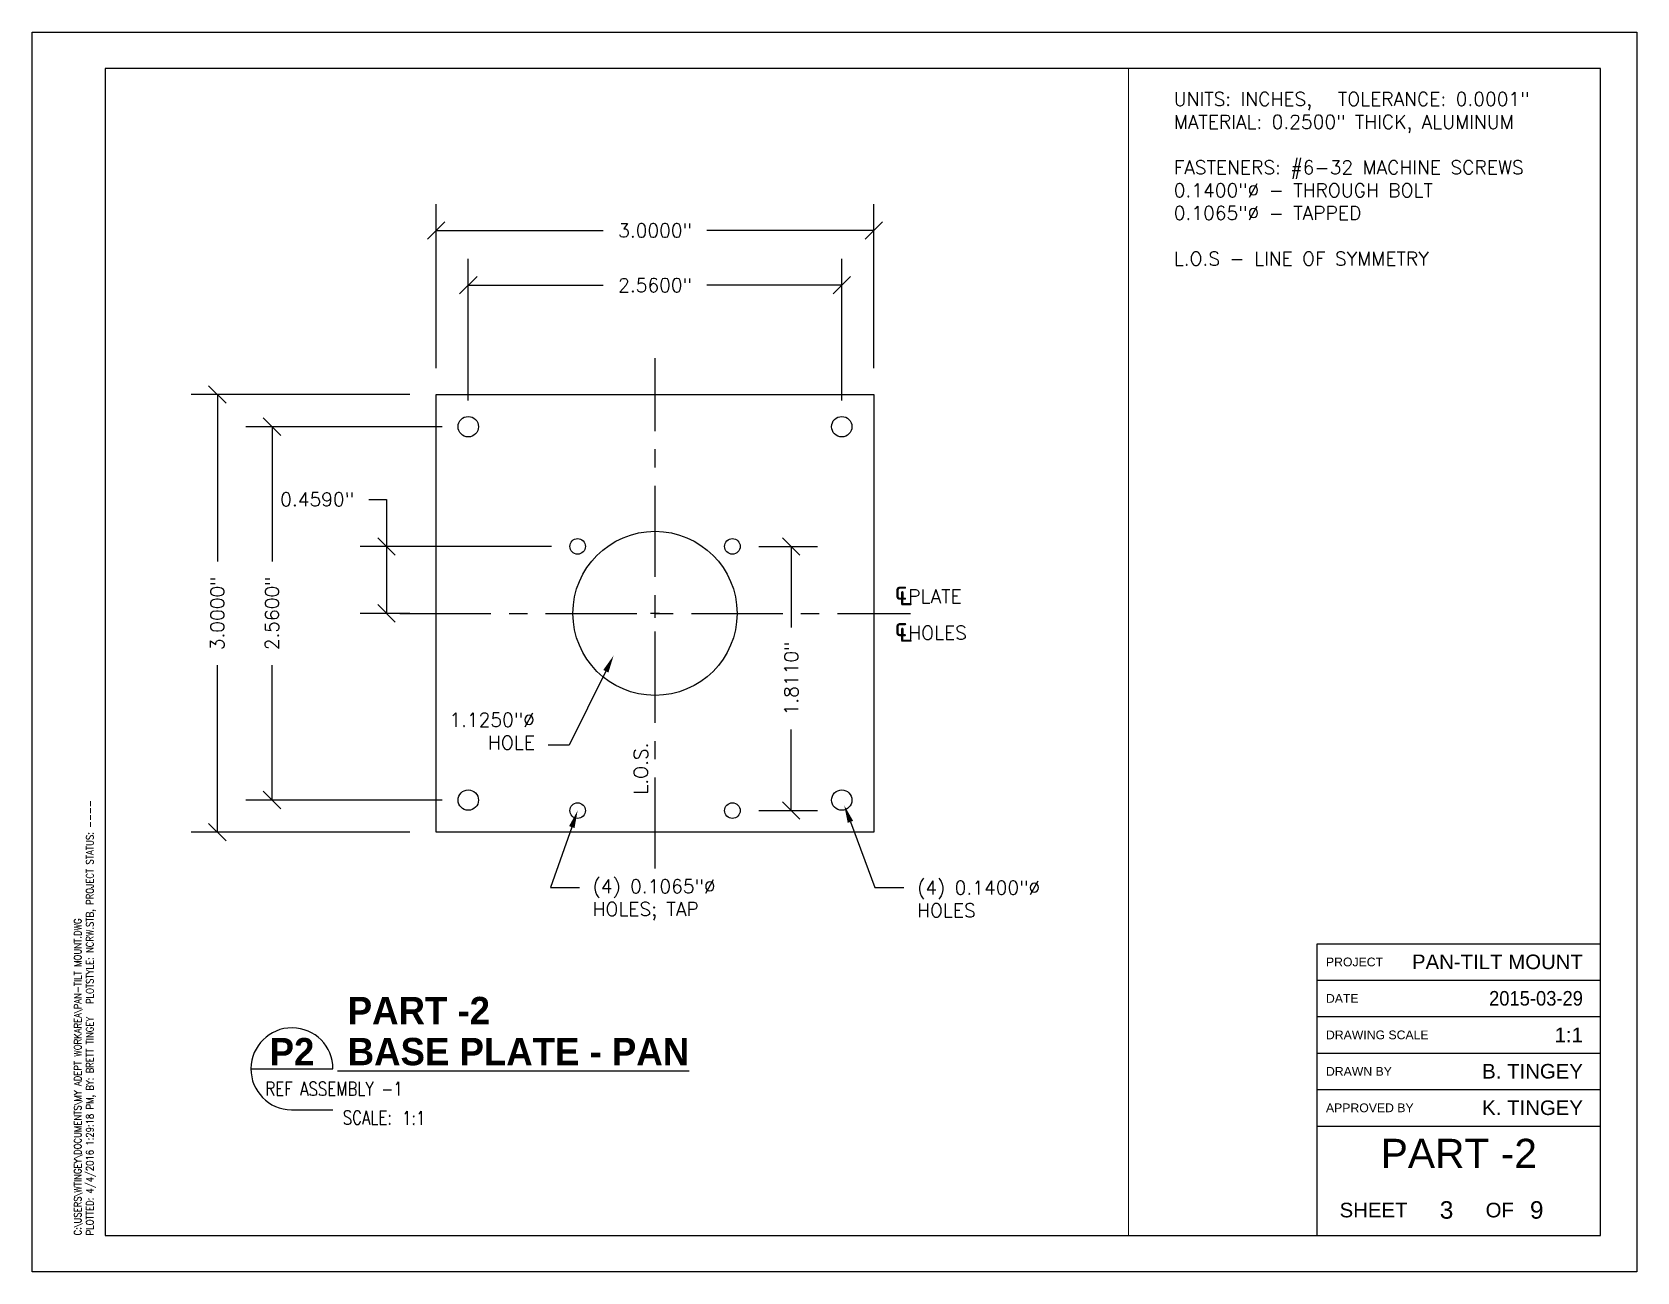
# Paper-space layout 'PART2' of a CAD drawing. Header units: inches. Extents: x 0 to 11, y 0 to 8.5.
# The model-space entities are those that its viewports show. They can reach past a viewport. Long polylines and large blocks are cut down to what shows.
import ezdxf
from ezdxf import colors
from ezdxf.entities.mleader import LeaderData, LeaderLine
from ezdxf.enums import TextEntityAlignment as Align
from ezdxf.math import Vec2, Vec3

# ---------------------------------------------------------------- set-up
doc = ezdxf.new("R2010")
doc.units = ezdxf.units.IN
doc.header["$MEASUREMENT"] = 0
doc.linetypes.add('CENTER', pattern=[2, 1.25, -0.25, 0.25, -0.25])
for name, color, linetype in [('54INFO', 7, 'Continuous'), ('G-OBJECT', 7, 'Continuous'), ('G-OBJECT-ANNO', 2, 'Continuous'), ('G-TTLB', 7, 'Continuous'), ('G-TTLB-ANNO', 2, 'Continuous'), ('G-TTLB-ANNO-BOLD', 3, 'Continuous'), ('G-TTLB-STMP', 1, 'Continuous')]:
    doc.layers.add(name, color=color, linetype=linetype)
doc.layers.add('G-TTLB-NPLT', color=7, linetype='Continuous', plot=False)
doc.styles.add('Arial', font='arial.ttf')
doc.styles.add('HBOLD', font='hbold.shx')
doc.styles.add('Plot Stamp', font='romans.shx', dxfattribs={"width": 0.85})
doc.styles.add('ROMANS', font='romans.shx')
doc.styles.get("Standard").update_dxf_attribs({"font": 'romans.shx', "height": 0.09375})
doc.styles.add('Title-Arial', font='arial.ttf')
doc.dimstyles.get("Standard").update_dxf_attribs({"dimtxt": 0.09375, "dimasz": 0.12, "dimexe": 0.18, "dimexo": 0.18, "dimgap": 0.09, "dimtad": 0, "dimdec": 4, "dimzin": 0, "dimdsep": 46, "dimlunit": 3, "dimtxsty": 'Standard', "dimblk": 'OBLIQUE', "dimcen": 0.09, "dimadec": 0, "dimazin": 0, "dimtfac": 1, "dimtdec": 4, "dimtofl": 0, "dimtmove": 0, "dimatfit": 3, "dimfxl": 1, "dimtolj": 1, "dimtzin": 0, "dimarcsym": 0})

# ---------------------------------------------------------------- blocks, each defined once
blk = doc.blocks.new('L14')
at = {"layer": '54INFO', "color": 7, "linetype": 'ByBlock'}
for p, q in [((0.03519953836755008, 0.377010504458223), (0.5976995383675501, 0.377010504458223)), ((0.3159829422386338, 0.09576089150195077), (0.5976995383673795, 0.09576089150195077))]:
    blk.add_line(p, q, dxfattribs=at)
blk.add_arc((0.3164495383673795, 0.377010504458223), 0.28125, 0, 269.2137372618573, dxfattribs=at)
at = {"layer": '54INFO', "color": 7, "linetype": 'ByBlock', "style": 'ROMANS', "width": 0.8}
blk.add_text('SCALE:', height=0.09375, dxfattribs=at).set_placement((0.6645720766158103, -0.003182224834532121))
at = {"layer": '54INFO', "linetype": 'ByBlock', "style": 'HBOLD'}
for tag, p in [('TITLETOP', (0.6289495383673227, 0.627010504458223)), ('TITLEBOTTOM', (0.6289495383673227, 0.345760504458223))]:
    blk.add_attdef(tag, text='', height=0.1875, dxfattribs=at).set_placement(p, align=Align.BOTTOM_LEFT)
blk.add_attdef('TOP', text='', height=0.1875, dxfattribs=at).set_placement((0.3164495383675501, 0.4950377480216615), align=Align.MIDDLE_CENTER)
at = {"layer": '54INFO', "color": 7, "linetype": 'ByBlock', "style": 'ROMANS', "width": 0.8}
blk.add_attdef('BOTTOM', text='', height=0.09375, dxfattribs=at).set_placement((0.1343486291955802, 0.2403581665875478), align=Align.MIDDLE_LEFT)
blk.add_attdef('SCALE', text='', height=0.09375, dxfattribs=at).set_placement((1.07082207661581, -0.03443222483453212), align=Align.BOTTOM_LEFT)
blk = doc.blocks.new('_Oblique')
at = {"color": 0, "linetype": 'ByBlock', "lineweight": -2}
blk.add_line((-0.5, -0.5), (0.5, 0.5), dxfattribs=at)
blk = doc.blocks.new('*D17')
at = {"layer": 'Defpoints', "color": 0, "transparency": 16777216}
for p in [(78.65154746992278, 2.672045302399269), (76.09154746992277, 1.702045302399273), (78.65154746992278, 1.702045302399273)]:
    blk.add_point(p, dxfattribs=at)
at = {"layer": 'G-OBJECT-ANNO', "color": 0, "lineweight": -2, "transparency": 16777216}
for p, q in [((76.09154746992277, 1.882045302399273), (76.09154746992277, 2.852045302399269)), ((78.65154746992278, 1.882045302399273), (78.65154746992278, 2.852045302399269)), ((76.09154746992277, 2.672045302399269), (77.01592246992277, 2.672045302399269)), ((78.65154746992278, 2.672045302399269), (77.72717246992278, 2.672045302399269))]:
    blk.add_line(p, q, dxfattribs=at)
at = {"layer": 'G-OBJECT-ANNO', "color": 0, "lineweight": -2, "transparency": 16777216, "xscale": 0.12, "yscale": 0.12, "zscale": 0.12, "rotation": 180}
blk.add_blockref('_Oblique', (76.09154746992277, 2.672045302399269), dxfattribs=at)
at = {"layer": 'G-OBJECT-ANNO', "color": 0, "lineweight": -2, "transparency": 16777216, "xscale": 0.12, "yscale": 0.12, "zscale": 0.12}
blk.add_blockref('_Oblique', (78.65154746992278, 2.672045302399269), dxfattribs=at)
at = {"layer": 'G-OBJECT-ANNO', "color": 0, "transparency": 16777216, "insert": (77.37154746992277, 2.672045302399269), "char_height": 0.09375, "attachment_point": 5}
blk.add_mtext('\\A1;2.5600"', dxfattribs=at)
blk = doc.blocks.new('*D18')
at = {"layer": 'Defpoints', "color": 0, "transparency": 16777216}
for p in [(78.87154746992277, 3.047045302399269), (75.87154746992277, 1.922045302399269), (78.87154746992277, 1.922045302399269)]:
    blk.add_point(p, dxfattribs=at)
at = {"layer": 'G-OBJECT-ANNO', "color": 0, "lineweight": -2, "transparency": 16777216}
for p, q in [((75.87154746992277, 2.102045302399269), (75.87154746992277, 3.227045302399269)), ((78.87154746992277, 2.102045302399269), (78.87154746992277, 3.227045302399269)), ((75.87154746992277, 3.047045302399269), (77.01592246992277, 3.047045302399269)), ((78.87154746992277, 3.047045302399269), (77.72717246992278, 3.047045302399269))]:
    blk.add_line(p, q, dxfattribs=at)
at = {"layer": 'G-OBJECT-ANNO', "color": 0, "lineweight": -2, "transparency": 16777216, "xscale": 0.12, "yscale": 0.12, "zscale": 0.12, "rotation": 180}
blk.add_blockref('_Oblique', (75.87154746992277, 3.047045302399269), dxfattribs=at)
at = {"layer": 'G-OBJECT-ANNO', "color": 0, "lineweight": -2, "transparency": 16777216, "xscale": 0.12, "yscale": 0.12, "zscale": 0.12}
blk.add_blockref('_Oblique', (78.87154746992277, 3.047045302399269), dxfattribs=at)
at = {"layer": 'G-OBJECT-ANNO', "color": 0, "transparency": 16777216, "insert": (77.37154746992277, 3.047045302399269), "char_height": 0.09375, "attachment_point": 5}
blk.add_mtext('\\A1;3.0000"', dxfattribs=at)
blk = doc.blocks.new('*D19')
at = {"layer": 'Defpoints', "color": 0, "transparency": 16777216}
for p in [(76.09154746992277, 1.702045302399273), (74.74654746992277, -0.8579546976007271), (76.09154746992277, -0.8579546976007275)]:
    blk.add_point(p, dxfattribs=at)
at = {"layer": 'G-OBJECT-ANNO', "color": 0, "lineweight": -2, "transparency": 16777216}
for p, q in [((75.91154746992277, 1.702045302399273), (74.56654746992277, 1.702045302399273)), ((74.74654746992277, 1.702045302399273), (74.74654746992277, 0.7776703023992729)), ((74.74654746992277, -0.8579546976007271), (74.74654746992277, 0.06642030239927321)), ((75.91154746992277, -0.8579546976007275), (74.56654746992277, -0.8579546976007271))]:
    blk.add_line(p, q, dxfattribs=at)
at = {"layer": 'G-OBJECT-ANNO', "color": 0, "lineweight": -2, "transparency": 16777216, "xscale": 0.12, "yscale": 0.12, "zscale": 0.12}
for p, rotation in [((74.74654746992277, 1.702045302399273), 90), ((74.74654746992277, -0.8579546976007271), 270)]:
    blk.add_blockref('_Oblique', p, dxfattribs=dict(at, rotation=rotation))
at = {"layer": 'G-OBJECT-ANNO', "color": 0, "transparency": 16777216, "insert": (74.74654746992277, 0.4220453023992851), "char_height": 0.09375, "attachment_point": 5, "rotation": 90}
blk.add_mtext('\\A1;2.5600"', dxfattribs=at)
blk = doc.blocks.new('*D20')
at = {"layer": 'Defpoints', "color": 0, "transparency": 16777216}
for p in [(74.37154746992277, 1.922045302399269), (75.87154746992277, 1.922045302399269), (75.87154746992277, -1.077954697600731)]:
    blk.add_point(p, dxfattribs=at)
at = {"layer": 'G-OBJECT-ANNO', "color": 0, "lineweight": -2, "transparency": 16777216}
for p, q in [((75.69154746992277, 1.922045302399269), (74.19154746992277, 1.922045302399269)), ((74.37154746992277, 1.922045302399269), (74.37154746992277, 0.7776703023992693)), ((74.37154746992277, -1.077954697600731), (74.37154746992277, 0.06642030239926935)), ((75.69154746992277, -1.077954697600731), (74.19154746992277, -1.077954697600731))]:
    blk.add_line(p, q, dxfattribs=at)
at = {"layer": 'G-OBJECT-ANNO', "color": 0, "lineweight": -2, "transparency": 16777216, "xscale": 0.12, "yscale": 0.12, "zscale": 0.12}
for p, rotation in [((74.37154746992277, 1.922045302399269), 90), ((74.37154746992277, -1.077954697600731), 270)]:
    blk.add_blockref('_Oblique', p, dxfattribs=dict(at, rotation=rotation))
at = {"layer": 'G-OBJECT-ANNO', "color": 0, "transparency": 16777216, "insert": (74.37154746992277, 0.4220453023992813), "char_height": 0.09375, "attachment_point": 5, "rotation": 90}
blk.add_mtext('\\A1;3.0000"', dxfattribs=at)
blk = doc.blocks.new('*D21')
at = {"layer": 'Defpoints', "color": 0, "transparency": 16777216}
for p in [(76.84104746992276, 0.8810453023992688), (75.53098901745761, 0.422045302399269), (75.87154746992277, 0.422045302399269)]:
    blk.add_point(p, dxfattribs=at)
at = {"layer": 'G-OBJECT-ANNO', "color": 0, "lineweight": -2, "transparency": 16777216}
for p, q in [((75.41098901745761, 1.20334173122871), (75.53098901745761, 1.20334173122871)), ((75.53098901745761, 1.20334173122871), (75.53098901745761, 0.8810453023992693)), ((76.66104746992275, 0.8810453023992689), (75.35098901745761, 0.8810453023992693)), ((75.53098901745761, 0.8810453023992693), (75.53098901745761, 0.422045302399269)), ((75.69154746992277, 0.422045302399269), (75.35098901745761, 0.4220453023992691))]:
    blk.add_line(p, q, dxfattribs=at)
at = {"layer": 'G-OBJECT-ANNO', "color": 0, "lineweight": -2, "transparency": 16777216, "xscale": 0.12, "yscale": 0.12, "zscale": 0.12}
for p, rotation in [((75.53098901745761, 0.8810453023992693), 90), ((75.53098901745761, 0.422045302399269), 270)]:
    blk.add_blockref('_Oblique', p, dxfattribs=dict(at, rotation=rotation))
at = {"layer": 'G-OBJECT-ANNO', "color": 0, "transparency": 16777216, "insert": (75.05536401745762, 1.203341731228722), "char_height": 0.09375, "attachment_point": 5, "rotation": 0.10000000000000002}
blk.add_mtext('\\A1;0.4590"', dxfattribs=at)
blk = doc.blocks.new('*D24')
at = {"layer": 'Defpoints', "color": 0, "transparency": 16777216}
for p in [(77.90204746992276, 0.8810453023992688), (78.30503551643869, 0.8810453023992687), (77.90204746992276, -0.9299546976007311)]:
    blk.add_point(p, dxfattribs=at)
at = {"layer": 'G-OBJECT-ANNO', "color": 0, "lineweight": -2, "transparency": 16777216}
for p, q in [((78.08204746992277, 0.8810453023992688), (78.4850355164387, 0.8810453023992687)), ((78.30503551643869, 0.8810453023992687), (78.30503551643869, 0.3244738738278412)), ((78.30503551643869, -0.9299546976007312), (78.30503551643869, -0.3733832690293016)), ((78.08204746992277, -0.9299546976007311), (78.4850355164387, -0.9299546976007312))]:
    blk.add_line(p, q, dxfattribs=at)
at = {"layer": 'G-OBJECT-ANNO', "color": 0, "lineweight": -2, "transparency": 16777216, "xscale": 0.12, "yscale": 0.12, "zscale": 0.12}
for p, rotation in [((78.30503551643869, 0.8810453023992687), 90), ((78.30503551643869, -0.9299546976007312), 270)]:
    blk.add_blockref('_Oblique', p, dxfattribs=dict(at, rotation=rotation))
at = {"layer": 'G-OBJECT-ANNO', "color": 0, "transparency": 16777216, "insert": (78.30503551643869, -0.02445469760071761), "char_height": 0.09375, "attachment_point": 5, "rotation": 90}
blk.add_mtext('\\A1;1.8110"', dxfattribs=at)

msp = doc.modelspace()

# ---------------------------------------------------------------- linework, layer by layer
at = {"layer": 'G-OBJECT'}
msp.add_lwpolyline([(75.87154746992277, 1.922045302399269), (78.87154746992277, 1.922045302399269), (78.87154746992277, -1.077954697600731), (75.87154746992277, -1.077954697600731)], close=True, dxfattribs=at)
for centre, radius in [((76.09154746992277, 1.702045302399273), 0.07), ((78.65154746992278, 1.702045302399273), 0.07), ((76.84104746992276, 0.8810453023992688), 0.05325), ((77.37154746992277, 0.422045302399269), 0.5625), ((77.90204746992276, 0.8810453023992688), 0.05325), ((76.09154746992277, -0.8579546976007275), 0.07), ((76.84104746992276, -0.9299546976007311), 0.05325), ((77.90204746992276, -0.9299546976007311), 0.05325), ((78.65154746992278, -0.8579546976007275), 0.07)]:
    msp.add_circle(centre, radius, dxfattribs=at)
at = {"layer": 'G-OBJECT-ANNO', "color": 9, "linetype": 'CENTER', "ltscale": 0.5}
for p, q in [((77.37154746992277, -1.327954697600731), (77.37154746992277, 2.172045302399269)), ((75.62154746992277, 0.422045302399269), (79.12154746992277, 0.4220453023992692))]:
    msp.add_line(p, q, dxfattribs=at)
at = {"layer": 'G-OBJECT-ANNO', "color": 8}
for p, q in [((77.37154746992277, 0.390795302399269), (77.37154746992277, 0.453295302399269)), ((77.40279746992277, 0.422045302399269), (77.34029746992277, 0.422045302399269))]:
    msp.add_line(p, q, dxfattribs=at)

# ---------------------------------------------------------------- texts
at = {"layer": 'G-OBJECT-ANNO', "insert": (79.01185284158873, 0.6420855886585741), "char_height": 0.09375, "attachment_point": 1}
msp.add_mtext_dynamic_manual_height_columns('{\\fISOCPEUR|b0|i0|c0|p34;\\H1.6x;℄}PLATE\\P{\\fISOCPEUR|b0|i0|c0|p34;\\H1.6x;℄}HOLES', width=1.129781097894011, gutter_width=0.46875, heights=[0], dxfattribs=at)
at = {"layer": 'G-OBJECT-ANNO', "insert": (77.22741659759829, -0.8206291516913657), "char_height": 0.09375, "attachment_point": 1, "rotation": 90}
msp.add_mtext_dynamic_manual_height_columns('L.O.S.', width=0.4516609008078376, gutter_width=0.46875, heights=[0], dxfattribs=at)

# ---------------------------------------------------------------- dimensions: what is measured, and where the dimension line sits
at = {"layer": 'G-OBJECT-ANNO'}
for base, p1, p2, picture, middle in [((78.87154746992277, 3.047045302399269), (75.87154746992277, 1.922045302399269), (78.87154746992277, 1.922045302399269), '*D18', (77.37154746992277, 3.047045302399269)), ((78.65154746992278, 2.672045302399269), (76.09154746992277, 1.702045302399273), (78.65154746992278, 1.702045302399273), '*D17', (77.37154746992277, 2.672045302399269))]:
    dim = msp.add_linear_dim(base=base, p1=p1, p2=p2, dimstyle='Standard', dxfattribs=at)
    dim.commit()
    dim.dimension.update_dxf_attribs({"geometry": picture, "text_midpoint": middle})
for base, p1, p2, picture, middle in [((74.37154746992277, 1.922045302399269), (75.87154746992277, -1.077954697600731), (75.87154746992277, 1.922045302399269), '*D20', (74.37154746992277, 0.4220453023992813)), ((74.74654746992277, -0.8579546976007271), (76.09154746992277, 1.702045302399273), (76.09154746992277, -0.8579546976007275), '*D19', (74.74654746992277, 0.4220453023992851))]:
    dim = msp.add_linear_dim(base=base, p1=p1, p2=p2, angle=90, dimstyle='Standard', dxfattribs=at)
    dim.commit()
    dim.dimension.update_dxf_attribs({"geometry": picture, "text_midpoint": middle})
dim = msp.add_linear_dim(base=(75.53098901745761, 0.422045302399269), p1=(76.84104746992276, 0.8810453023992688), p2=(75.87154746992277, 0.422045302399269), angle=90, dimstyle='Standard', dxfattribs=at)
dim.commit()
dim.dimension.update_dxf_attribs({"geometry": '*D21', "text_midpoint": (75.43302502780352, 1.203341731228722), "dimtype": 160, "text_rotation": 0.1})
dim = msp.add_linear_dim(base=(78.30503551643869, 0.8810453023992687), p1=(77.90204746992276, -0.9299546976007311), p2=(77.90204746992276, 0.8810453023992688), angle=90, dimstyle='Standard', dxfattribs=at)
dim.commit()
dim.dimension.update_dxf_attribs({"geometry": '*D24', "text_midpoint": (78.30503551643869, -0.02445469760071761), "dimtype": 160})

# ---------------------------------------------------------------- leaders
ml = msp.add_multileader_mtext('Standard', dxfattribs=at)
ml.set_content('1.1250"%%C HOLE', color=256)
ml.set_leader_properties()
ml.build(insert=Vec2(0, 0))
ml.multileader.update_dxf_attribs({"has_dogleg": 0, "text_right_attachment_type": 3, "dogleg_length": 0, "arrow_head_size": 0.12})
ctx = ml.context
ctx.base_point, ctx.char_height, ctx.arrow_head_size, ctx.landing_gap_size, ctx.plane_origin = Vec3(75.85982356271575, -0.3078458401129995), 0.09375, 0.12, 0.09, Vec3(77.08774762744542, 0.1328678923759981)
ctx.right_attachment, ctx.text_align_type = 3, 2
notes = []
notes.append((ctx, [(0, (1, 1, 0), (76.63803784843003, -0.4819529829701423), (-1, 0), 0, [(0, [(77.08774762744542, 0.1328678923759981), (76.78301231611749, -0.4819529829701423)], 0, [])])]))
ctx.mtext.insert, ctx.mtext.width, ctx.mtext.alignment, ctx.mtext.flow_direction = Vec3(76.54803784843004, -0.2609708401129995), 0.6863937692869513, 3, 5
ml = msp.add_multileader_mtext('Standard', dxfattribs=at)
ml.set_content('(4) 0.1065"%%C HOLES; TAP', color=256)
ml.set_leader_properties()
ml.build(insert=Vec2(0, 0))
ml.multileader.update_dxf_attribs({"has_dogleg": 0, "text_right_attachment_type": 3, "dogleg_length": 0, "arrow_head_size": 0.12})
ctx = ml.context
ctx.base_point, ctx.char_height, ctx.arrow_head_size, ctx.landing_gap_size, ctx.plane_origin = Vec3(76.85334651610992, -1.458212070644095), 0.09375, 0.12, 0.09, Vec3(76.83548681320474, -0.9112046976007275)
ctx.right_attachment = 3
notes.append((ctx, [(0, (1, 1, 0), (76.85334651610992, -1.458212070644095), (1, 0), 0, [(0, [(76.84104746992276, -0.9299546976007311), (76.65420292492763, -1.458212070644095)], 0, [])])]))
ctx.mtext.insert, ctx.mtext.width, ctx.mtext.flow_direction = Vec3(76.94334651610993, -1.402408499215523), 0.9607065369855263, 5
ml = msp.add_multileader_mtext('Standard', dxfattribs=at)
ml.set_content('(4) 0.1400"%%C HOLES', color=256)
ml.set_leader_properties()
ml.build(insert=Vec2(0, 0))
ml.multileader.update_dxf_attribs({"has_dogleg": 0, "text_right_attachment_type": 3, "dogleg_length": 0, "arrow_head_size": 0.12})
ctx = ml.context
ctx.base_point, ctx.char_height, ctx.arrow_head_size, ctx.landing_gap_size, ctx.plane_origin = Vec3(79.07798884489694, -1.458212070644095), 0.09375, 0.12, 0.09, Vec3(79.06012914199175, -0.9112046976007275)
ctx.right_attachment = 3
notes.append((ctx, [(0, (1, 1, 0), (79.07798884489694, -1.458212070644095), (1, 0), 0, [(0, [(78.66891270683573, -0.8949802377610467), (78.87884525371464, -1.458212070644095)], 0, [])])]))
ctx.mtext.insert, ctx.mtext.width, ctx.mtext.flow_direction = Vec3(79.16798884489694, -1.411337070644095), 0.9607065369855263, 5
for ctx, leaders in notes:
    for number, flags, end, landing, length, lines in leaders:
        leader = LeaderData()
        leader.index, (leader.has_last_leader_line, leader.has_dogleg_vector, leader.attachment_direction) = number, flags
        leader.last_leader_point, leader.dogleg_vector, leader.dogleg_length = Vec3(end), Vec3(landing), length
        for number, points, colour, breaks in lines:
            line = LeaderLine()
            line.index, line.vertices, line.color, line.breaks = number, Vec3.list(points), colors.encode_raw_color(colour), breaks
            leader.lines.append(line)
        ctx.leaders.append(leader)

psp = doc.layouts.new('PART2')

# ---------------------------------------------------------------- linework, layer by layer
at = {"layer": 'G-TTLB'}
psp.add_line((8.808824578831747, 0.2500000000000018), (8.808824578831747, 2.249999999999979), dxfattribs=at)
psp.add_lwpolyline([(10.75, 8.25), (0.5, 8.25), (0.5, 0.2500000000000018), (10.75, 0.2500000000000018)], close=True, dxfattribs=at)
for points in [[(8.808824578831747, 2.249999999999979), (10.75, 2.249999999999979)], [(8.808824578831747, 2.249999999999979), (10.75, 2.249999999999979)], [(8.808824578831747, 1.999999999999979), (10.75, 1.999999999999979)], [(8.808824578831747, 1.749999999999979), (10.75, 1.749999999999979)], [(8.808824578831747, 1.499999999999979), (10.75, 1.499999999999979)], [(8.808824578831747, 1.249999999999979), (10.75, 1.249999999999979)], [(8.808824578831747, 0.9999999999999791), (10.75, 0.9999999999999791)]]:
    psp.add_lwpolyline(points, dxfattribs=at)
at = {"layer": 'G-TTLB-NPLT'}
psp.add_lwpolyline([(11, 0), (0, 0), (0, 8.5), (11, 8.5)], close=True, dxfattribs=at)

# ---------------------------------------------------------------- block references
at = {"layer": 'G-OBJECT-ANNO'}
psp.add_blockref('L14', (1.46480046163262, 1.01482155264151), dxfattribs=at).add_auto_attribs({'SCALE': '1:1', 'TITLEBOTTOM': '%%U BASE PLATE - PAN', 'TITLETOP': ' PART -2', 'TOP': 'P2', 'BOTTOM': 'REF ASSEMBLY -1'})

# ---------------------------------------------------------------- texts
at = {"layer": 'G-OBJECT-ANNO', "insert": (7.825258731649683, 8.087784563798088), "char_height": 0.09375, "attachment_point": 1}
psp.add_mtext_dynamic_manual_height_columns('UNITS: INCHES,^ITOLERANCE: 0.0001"\\PMATERIAL: 0.2500" THICK, ALUMINUM\\P\\PFASTENERS: #6-32 MACHINE SCREWS\\P0.1400"%%C - THROUGH BOLT\\P0.1065"%%C - TAPPED \\P\\PL.O.S - LINE OF SYMMETRY', width=3.289624171987811, gutter_width=0.46875, heights=[0], dxfattribs=at)
at = {"layer": 'G-TTLB-ANNO', "style": 'Title-Arial'}
for s, p in [('PROJECT', (8.868824578831745, 2.124999999999979)), ('DATE', (8.868824578831745, 1.874999999999979)), ('DRAWING SCALE', (8.868824578831745, 1.624999999999979)), ('DRAWN BY', (8.868824578831745, 1.374999999999979)), ('APPROVED BY', (8.868824578831745, 1.124999999999979))]:
    psp.add_text(s, height=0.06, dxfattribs=at).set_placement(p, align=Align.MIDDLE_LEFT)
psp.add_text('SHEET', height=0.1, dxfattribs=at).set_placement((9.427733173647574, 0.4240196832806609), align=Align.MIDDLE_RIGHT)
psp.add_text('OF', height=0.1, dxfattribs=at).set_placement((10.05992123791368, 0.4240196832806609), align=Align.MIDDLE_CENTER)
at = {"layer": 'G-TTLB-ANNO', "char_height": 0.1, "attachment_point": 6, "style": 'Title-Arial'}
for s, width, insert in [('PAN-TILT MOUNT', 1.372657955404804, (10.63, 2.124999999999979)), ('{\\W0.9;2015-03-29}', 1.259490734511957, (10.63, 1.874999999999979)), ('1:1', 1.259490734511957, (10.63, 1.624999999999979)), ('B. TINGEY', 1.259490734511957, (10.63, 1.374999999999977)), ('K. TINGEY', 1.259490734511957, (10.63, 1.124999999999979))]:
    psp.add_mtext_dynamic_manual_height_columns(s, width=width, gutter_width=0.7000000000000001, heights=[0], dxfattribs=dict(at, insert=insert))
at = {"layer": 'G-TTLB-ANNO-BOLD', "color": 7, "style": 'Arial'}
psp.add_text('PART -2', height=0.2, dxfattribs=at).set_placement((9.779412289415873, 0.8124999999999851), align=Align.MIDDLE_CENTER)
at = {"layer": 'G-TTLB-ANNO-BOLD', "char_height": 0.12, "width": 0.5, "style": 'Title-Arial'}
for s, insert, attachment_point in [('3', (9.695346530281107, 0.4240196832806604), 5), ('9', (10.26676042431664, 0.4240196832806604), 4)]:
    psp.add_mtext(s, dxfattribs=dict(at, insert=insert, attachment_point=attachment_point))
at = {"layer": 'G-TTLB-STMP', "insert": (0.3625797692398738, 0.2500000000000018), "char_height": 0.05, "width": 14, "attachment_point": 4, "rotation": 90, "style": 'Plot Stamp'}
psp.add_mtext('C:\\\\USERS\\\\WTINGEY\\\\DOCUMENTS\\\\MY ADEPT WORKAREA\\\\PAN-TILT MOUNT.DWG   \\PPLOTTED: 4/4/2016 1:29:18 PM, BY: BRETT TINGEY   PLOTSTYLE: NCRW.STB, PROJECT STATUS: ----', dxfattribs=at)

# ---------------------------------------------------------------- viewports
at = {"layer": 'Defpoints'}
psp.add_viewport(center=(4.007774230528915, 4.250000000000002), size=(7.015548461057829, 8), view_center_point=(77.10952069318843, 0.1572234847329228), view_height=7.999998283487932, dxfattribs=at)

doc.saveas('drawing.dxf')
